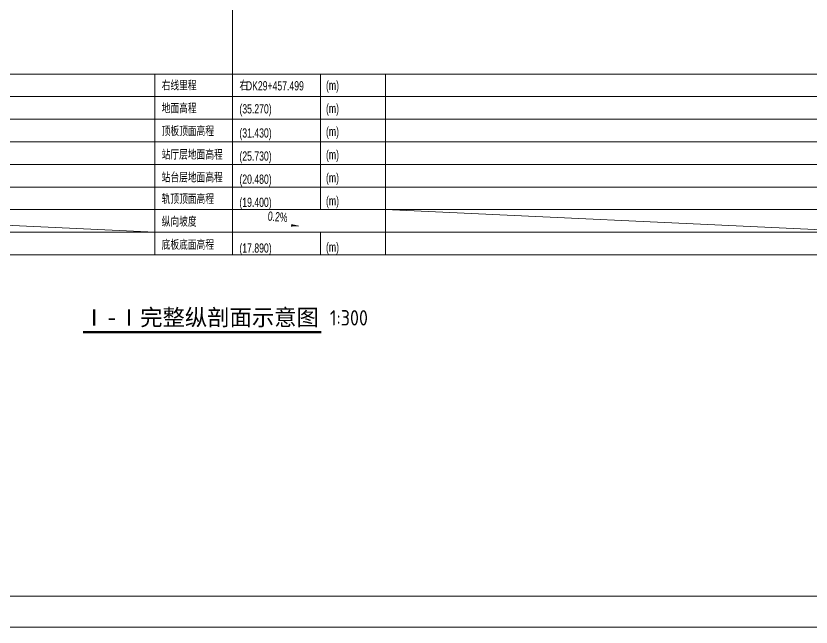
# Model space of a CAD drawing. Extents: x 4 to 13611208, y -605838 to 574722.
# Drawn here: x 13352782 to 13430247, y -419907 to -360409 of the extents above; entities that cross this region are included whole.
import ezdxf

# ---------------------------------------------------------------- set-up
doc = ezdxf.new("R2010")
doc.units = 0
doc.header["$LTSCALE"] = 1000
doc.header["$MEASUREMENT"] = 0
doc.linetypes.add('ACAD_ISO10W100', pattern=[18.5, 12, -3, 0.5, -3])
doc.layers.add('1-线路', color=8, linetype='ACAD_ISO10W100', lineweight=5)
doc.layers.add('PUB_TITLE', color=8, linetype='Continuous', lineweight=5)
doc.layers.add('DIM_SYMB', color=3, linetype='Continuous')
doc.layers.add('PUB_TEXT', color=8, linetype='Continuous')
doc.styles.add('C', font='HZTXT_E', dxfattribs={"width": 0.7, "bigfont": 'HZTXT'})
doc.styles.get("Standard").update_dxf_attribs({"font": 'gbenor.shx', "bigfont": 'gbcbig.shx'})
doc.styles.add('宋体', font='')
doc.styles.get('宋体').set_extended_font_data('SimSun')

msp = doc.modelspace()

# ---------------------------------------------------------------- linework, layer by layer
at = {"layer": '1-线路', "linetype": 'ByBlock', "ltscale": 0.1}
for p, q in [((13373897.4, -309072.5), (13373897.2, -365765.8)), ((13115697.4, -366069), (13485246.9, -366069)), ((13366322.8, -366069), (13366323.1, -383669)), ((13373897.2, -365765.8), (13373897.2, -383669)), ((13382447.2, -366069), (13382447.2, -379269)), ((13388791.5, -366069), (13388791.5, -383669)), ((13115697.4, -368269), (13485246.9, -368269)), ((13115697.4, -370469), (13485246.9, -370469)), ((13115697.5, -372669), (13485246.9, -372669)), ((13115697.5, -374869), (13485246.9, -374869)), ((13115697.5, -377069), (13485246.9, -377069)), ((13115697.6, -379269), (13485246.9, -379269)), ((13318791.5, -379269), (13366323, -381469)), ((13388791.5, -379269), (13436323, -381469)), ((13115697.6, -381469), (13485246.9, -381469)), ((13382447.2, -381469), (13382447.2, -383669)), ((13115697.7, -383669), (13485246.9, -383669))]:
    msp.add_line(p, q, dxfattribs=at)
msp.add_lwpolyline([(13375576.2, -380458.7, 0, 0, 0), (13380493.2, -380870.5, 0, 240, 0), (13379596.4, -380795.4, 0, 0, 0)], format="xyseb", dxfattribs=at)
at = {"layer": 'DIM_SYMB', "const_width": 210}
msp.add_lwpolyline([(13359312.4, -391201.4), (13382531.1, -391201.4)], dxfattribs=at)
at = {"layer": 'PUB_TITLE'}
for points in [[(13088665.2, -419906.6), (13534465.2, -419906.6), (13534465.2, -293906.6), (13088665.2, -293906.6)], [(13088665.2, -419906.6), (13534465.2, -419906.6), (13534465.2, -293906.6), (13088665.2, -293906.6)], [(13096165.2, -416906.6), (13531465.2, -416906.6), (13531465.2, -296906.6), (13096165.2, -296906.6)]]:
    msp.add_lwpolyline(points, close=True, dxfattribs=at)

# ---------------------------------------------------------------- texts
at = {"layer": '1-线路', "linetype": 'ByBlock', "style": 'C', "width": 0.7}
for s, p in [('右线里程', (13366982.6, -367657.9)), ('右', (13374557.1, -367661.8)), ('DK29+457.499', (13375187.1, -367661.8)), ('(m)', (13382992.4, -367613.8)), ('地面高程', (13366982.6, -369883.4)), ('(35.270)', (13374557.1, -369903.8)), ('(m)', (13382992.4, -369863.8)), ('顶板顶面高程', (13366982.6, -372108.4)), ('(31.430)', (13374557.1, -372253.3)), ('(m)', (13382992.4, -372113.8)), ('站厅层地面高程', (13366980.9, -374393.9)), ('(25.730)', (13374556.9, -374503.3)), ('(m)', (13382992.4, -374363.8)), ('站台层地面高程', (13366981.1, -376616.4)), ('(m)', (13382992.4, -376613.8)), ('(20.480)', (13374557.1, -376753.3)), ('轨顶顶面高程', (13366982.6, -378712.9)), ('(m)', (13382992.4, -378863.8)), ('(19.400)', (13374557.1, -379003.3)), ('纵向坡度', (13366982.5, -380921.4)), ('底板底面高程', (13366982.6, -383171.4)), ('(17.890)', (13374557, -383455.3)), ('(m)', (13382992.4, -383363.8))]:
    msp.add_text(s, height=900, dxfattribs=at).set_placement(p)
at = {"layer": 'PUB_TEXT', "linetype": 'ByBlock', "style": 'C', "width": 0.7}
msp.add_text('0.2%%%', height=900, rotation=355.213215, dxfattribs=at).set_placement((13377294.9, -380331.7))
at = {"layer": 'PUB_TEXT', "style": '宋体'}
for s, height, p in [('Ⅰ完整纵剖面示意图', 1594.94, (13362714.9, -390551)), ('Ⅰ', 1594.9, (13359312.4, -390551)), ('-', 1594.9, (13361580.7, -390551))]:
    msp.add_text(s, height=height, dxfattribs=at).set_placement(p)
at = {"layer": 'PUB_TEXT'}
msp.add_text('1:300', height=1500, dxfattribs=at).set_placement((13383371.1, -390551))

doc.saveas('drawing.dxf')
